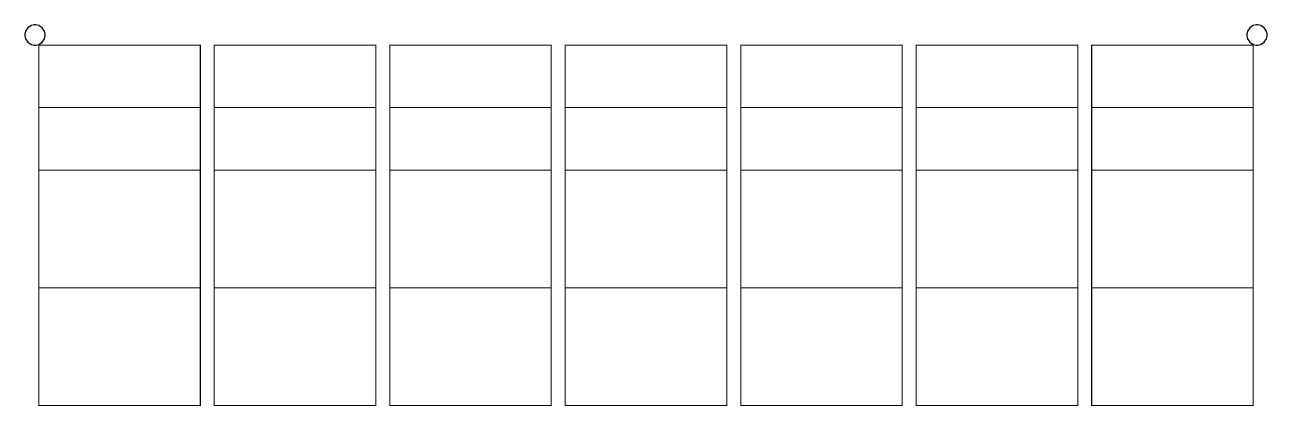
# Model space of a CAD drawing. Extents: x 0 to 8.5, y 0 to 11.
# Drawn here: x 0 to 8.5, y 8.39 to 11 of the extents above; entities outside this region: 8.
import ezdxf

# ---------------------------------------------------------------- set-up
doc = ezdxf.new("R2010")
doc.units = 0
doc.layers.get('0').update_dxf_attribs({"linetype": 'CONTINUOUS'})

msp = doc.modelspace()

# ---------------------------------------------------------------- linework, layer by layer
at = {"color": 0}
for points in [[(0.1389, 10.9306), (0.1389, 10.9373), (0.1334, 10.9576), (0.1185, 10.9797), (0.0965, 10.9946), (0.0762, 11), (0.0694, 11), (0.0627, 11), (0.0424, 10.9946), (0.0203, 10.9797), (0.0054, 10.9576), (0, 10.9373), (0, 10.9306), (0, 10.9238), (0.0054, 10.9035), (0.0203, 10.8815), (0.0424, 10.8666), (0.0627, 10.8611), (0.0694, 10.8611), (0.0762, 10.8611), (0.0965, 10.8666), (0.1185, 10.8815), (0.1334, 10.9035), (0.1389, 10.9238), (0.1389, 10.9306)], [(0.1389, 10.9306), (0.1389, 10.9373), (0.1334, 10.9576), (0.1185, 10.9797), (0.0965, 10.9946), (0.0762, 11), (0.0694, 11), (0.0627, 11), (0.0424, 10.9946), (0.0203, 10.9797), (0.0054, 10.9576), (0, 10.9373), (0, 10.9306), (0, 10.9238), (0.0054, 10.9035), (0.0203, 10.8815), (0.0424, 10.8666), (0.0627, 10.8611), (0.0694, 10.8611), (0.0762, 10.8611), (0.0965, 10.8666), (0.1185, 10.8815), (0.1334, 10.9035), (0.1389, 10.9238), (0.1389, 10.9306)], [(0.1389, 10.9306), (0.1389, 10.9373), (0.1334, 10.9576), (0.1185, 10.9797), (0.0965, 10.9946), (0.0762, 11), (0.0694, 11), (0.0627, 11), (0.0424, 10.9946), (0.0203, 10.9797), (0.0054, 10.9576), (0, 10.9373), (0, 10.9306), (0, 10.9238), (0.0054, 10.9035), (0.0203, 10.8815), (0.0424, 10.8666), (0.0627, 10.8611), (0.0694, 10.8611), (0.0762, 10.8611), (0.0965, 10.8666), (0.1185, 10.8815), (0.1334, 10.9035), (0.1389, 10.9238), (0.1389, 10.9306)], [(0.1389, 10.9306), (0.1389, 10.9373), (0.1334, 10.9576), (0.1185, 10.9797), (0.0965, 10.9946), (0.0762, 11), (0.0694, 11), (0.0627, 11), (0.0424, 10.9946), (0.0203, 10.9797), (0.0054, 10.9576), (0, 10.9373), (0, 10.9306), (0, 10.9238), (0.0054, 10.9035), (0.0203, 10.8815), (0.0424, 10.8666), (0.0627, 10.8611), (0.0694, 10.8611), (0.0762, 10.8611), (0.0965, 10.8666), (0.1185, 10.8815), (0.1334, 10.9035), (0.1389, 10.9238), (0.1389, 10.9306)], [(8.5, 10.9306), (8.5, 10.9373), (8.4945, 10.9576), (8.4796, 10.9797), (8.4576, 10.9946), (8.4373, 11), (8.4306, 11), (8.4238, 11), (8.4035, 10.9946), (8.3814, 10.9797), (8.3665, 10.9576), (8.3611, 10.9373), (8.3611, 10.9306), (8.3611, 10.9238), (8.3665, 10.9035), (8.3814, 10.8815), (8.4035, 10.8666), (8.4238, 10.8611), (8.4306, 10.8611), (8.4373, 10.8611), (8.4576, 10.8666), (8.4796, 10.8815), (8.4945, 10.9035), (8.5, 10.9238), (8.5, 10.9306)], [(8.5, 10.9306), (8.5, 10.9373), (8.4945, 10.9576), (8.4796, 10.9797), (8.4576, 10.9946), (8.4373, 11), (8.4306, 11), (8.4238, 11), (8.4035, 10.9946), (8.3814, 10.9797), (8.3665, 10.9576), (8.3611, 10.9373), (8.3611, 10.9306), (8.3611, 10.9238), (8.3665, 10.9035), (8.3814, 10.8815), (8.4035, 10.8666), (8.4238, 10.8611), (8.4306, 10.8611), (8.4373, 10.8611), (8.4576, 10.8666), (8.4796, 10.8815), (8.4945, 10.9035), (8.5, 10.9238), (8.5, 10.9306)], [(8.5, 10.9306), (8.5, 10.9373), (8.4945, 10.9576), (8.4796, 10.9797), (8.4576, 10.9946), (8.4373, 11), (8.4306, 11), (8.4238, 11), (8.4035, 10.9946), (8.3814, 10.9797), (8.3665, 10.9576), (8.3611, 10.9373), (8.3611, 10.9306), (8.3611, 10.9238), (8.3665, 10.9035), (8.3814, 10.8815), (8.4035, 10.8666), (8.4238, 10.8611), (8.4306, 10.8611), (8.4373, 10.8611), (8.4576, 10.8666), (8.4796, 10.8815), (8.4945, 10.9035), (8.5, 10.9238), (8.5, 10.9306)], [(8.5, 10.9306), (8.5, 10.9373), (8.4945, 10.9576), (8.4796, 10.9797), (8.4576, 10.9946), (8.4373, 11), (8.4306, 11), (8.4238, 11), (8.4035, 10.9946), (8.3814, 10.9797), (8.3665, 10.9576), (8.3611, 10.9373), (8.3611, 10.9306), (8.3611, 10.9238), (8.3665, 10.9035), (8.3814, 10.8815), (8.4035, 10.8666), (8.4238, 10.8611), (8.4306, 10.8611), (8.4373, 10.8611), (8.4576, 10.8666), (8.4796, 10.8815), (8.4945, 10.9035), (8.5, 10.9238), (8.5, 10.9306)], [(0.1389, 0.0694), (0.1389, 0.0762), (0.1334, 0.0965), (0.1185, 0.1186), (0.0965, 0.1335), (0.0762, 0.1389), (0.0694, 0.1389), (0.0627, 0.1389), (0.0424, 0.1335), (0.0203, 0.1186), (0.0054, 0.0965), (0, 0.0762), (0, 0.0694), (0, 0.0627), (0.0054, 0.0424), (0.0203, 0.0203), (0.0424, 0.0055), (0.0627, 0), (0.0694, 0), (0.0762, 0), (0.0965, 0.0055), (0.1185, 0.0203), (0.1334, 0.0424), (0.1389, 0.0627), (0.1389, 0.0694)], [(0.1389, 0.0694), (0.1389, 0.0762), (0.1334, 0.0965), (0.1185, 0.1186), (0.0965, 0.1335), (0.0762, 0.1389), (0.0694, 0.1389), (0.0627, 0.1389), (0.0424, 0.1335), (0.0203, 0.1186), (0.0054, 0.0965), (0, 0.0762), (0, 0.0694), (0, 0.0627), (0.0054, 0.0424), (0.0203, 0.0203), (0.0424, 0.0055), (0.0627, 0), (0.0694, 0), (0.0762, 0), (0.0965, 0.0055), (0.1185, 0.0203), (0.1334, 0.0424), (0.1389, 0.0627), (0.1389, 0.0694)], [(0.1389, 0.0694), (0.1389, 0.0762), (0.1334, 0.0965), (0.1185, 0.1186), (0.0965, 0.1335), (0.0762, 0.1389), (0.0694, 0.1389), (0.0627, 0.1389), (0.0424, 0.1335), (0.0203, 0.1186), (0.0054, 0.0965), (0, 0.0762), (0, 0.0694), (0, 0.0627), (0.0054, 0.0424), (0.0203, 0.0203), (0.0424, 0.0055), (0.0627, 0), (0.0694, 0), (0.0762, 0), (0.0965, 0.0055), (0.1185, 0.0203), (0.1334, 0.0424), (0.1389, 0.0627), (0.1389, 0.0694)], [(0.1389, 0.0694), (0.1389, 0.0762), (0.1334, 0.0965), (0.1185, 0.1186), (0.0965, 0.1335), (0.0762, 0.1389), (0.0694, 0.1389), (0.0627, 0.1389), (0.0424, 0.1335), (0.0203, 0.1186), (0.0054, 0.0965), (0, 0.0762), (0, 0.0694), (0, 0.0627), (0.0054, 0.0424), (0.0203, 0.0203), (0.0424, 0.0055), (0.0627, 0), (0.0694, 0), (0.0762, 0), (0.0965, 0.0055), (0.1185, 0.0203), (0.1334, 0.0424), (0.1389, 0.0627), (0.1389, 0.0694)], [(8.5, 0.0694), (8.5, 0.0762), (8.4945, 0.0965), (8.4796, 0.1186), (8.4576, 0.1335), (8.4373, 0.1389), (8.4306, 0.1389), (8.4238, 0.1389), (8.4035, 0.1335), (8.3814, 0.1186), (8.3665, 0.0965), (8.3611, 0.0762), (8.3611, 0.0694), (8.3611, 0.0627), (8.3665, 0.0424), (8.3814, 0.0203), (8.4035, 0.0055), (8.4238, 0), (8.4306, 0), (8.4373, 0), (8.4576, 0.0055), (8.4796, 0.0203), (8.4945, 0.0424), (8.5, 0.0627), (8.5, 0.0694)], [(8.5, 0.0694), (8.5, 0.0762), (8.4945, 0.0965), (8.4796, 0.1186), (8.4576, 0.1335), (8.4373, 0.1389), (8.4306, 0.1389), (8.4238, 0.1389), (8.4035, 0.1335), (8.3814, 0.1186), (8.3665, 0.0965), (8.3611, 0.0762), (8.3611, 0.0694), (8.3611, 0.0627), (8.3665, 0.0424), (8.3814, 0.0203), (8.4035, 0.0055), (8.4238, 0), (8.4306, 0), (8.4373, 0), (8.4576, 0.0055), (8.4796, 0.0203), (8.4945, 0.0424), (8.5, 0.0627), (8.5, 0.0694)], [(8.5, 0.0694), (8.5, 0.0762), (8.4945, 0.0965), (8.4796, 0.1186), (8.4576, 0.1335), (8.4373, 0.1389), (8.4306, 0.1389), (8.4238, 0.1389), (8.4035, 0.1335), (8.3814, 0.1186), (8.3665, 0.0965), (8.3611, 0.0762), (8.3611, 0.0694), (8.3611, 0.0627), (8.3665, 0.0424), (8.3814, 0.0203), (8.4035, 0.0055), (8.4238, 0), (8.4306, 0), (8.4373, 0), (8.4576, 0.0055), (8.4796, 0.0203), (8.4945, 0.0424), (8.5, 0.0627), (8.5, 0.0694)], [(8.5, 0.0694), (8.5, 0.0762), (8.4945, 0.0965), (8.4796, 0.1186), (8.4576, 0.1335), (8.4373, 0.1389), (8.4306, 0.1389), (8.4238, 0.1389), (8.4035, 0.1335), (8.3814, 0.1186), (8.3665, 0.0965), (8.3611, 0.0762), (8.3611, 0.0694), (8.3611, 0.0627), (8.3665, 0.0424), (8.3814, 0.0203), (8.4035, 0.0055), (8.4238, 0), (8.4306, 0), (8.4373, 0), (8.4576, 0.0055), (8.4796, 0.0203), (8.4945, 0.0424), (8.5, 0.0627), (8.5, 0.0694)]]:
    msp.add_lwpolyline(points, close=True, dxfattribs=at)
at = {"color": 7, "const_width": 0.00694}
for points in [[(0.0955, 10.4343), (1.2007, 10.4343), (1.2007, 10.8611), (0.0955, 10.8611), (0.0955, 10.4343)], [(1.2961, 10.4343), (2.4013, 10.4343), (2.4013, 10.8611), (1.2961, 10.8611), (1.2961, 10.4343)], [(2.4968, 10.4343), (3.6019, 10.4343), (3.6019, 10.8611), (2.4968, 10.8611), (2.4968, 10.4343)], [(3.6975, 10.4343), (4.8026, 10.4343), (4.8026, 10.8611), (3.6975, 10.8611), (3.6975, 10.4343)], [(4.8981, 10.4343), (6.0032, 10.4343), (6.0032, 10.8611), (4.8981, 10.8611), (4.8981, 10.4343)], [(6.0987, 10.4343), (7.2039, 10.4343), (7.2039, 10.8611), (6.0987, 10.8611), (6.0987, 10.4343)], [(7.2993, 10.4343), (8.4045, 10.4343), (8.4045, 10.8611), (7.2993, 10.8611), (7.2993, 10.4343)], [(0.0955, 10.0075), (1.2007, 10.0075), (1.2007, 10.4343), (0.0955, 10.4343), (0.0955, 10.0075)], [(1.2961, 10.0075), (2.4013, 10.0075), (2.4013, 10.4343), (1.2961, 10.4343), (1.2961, 10.0075)], [(2.4968, 10.0075), (3.6019, 10.0075), (3.6019, 10.4343), (2.4968, 10.4343), (2.4968, 10.0075)], [(3.6975, 10.0075), (4.8026, 10.0075), (4.8026, 10.4343), (3.6975, 10.4343), (3.6975, 10.0075)], [(4.8981, 10.0075), (6.0032, 10.0075), (6.0032, 10.4343), (4.8981, 10.4343), (4.8981, 10.0075)], [(6.0987, 10.0075), (7.2039, 10.0075), (7.2039, 10.4343), (6.0987, 10.4343), (6.0987, 10.0075)], [(7.2993, 10.0075), (8.4045, 10.0075), (8.4045, 10.4343), (7.2993, 10.4343), (7.2993, 10.0075)], [(0.0955, 9.2019), (1.2007, 9.2019), (1.2007, 10.0075), (0.0955, 10.0075), (0.0955, 9.2019)], [(1.2961, 9.2019), (2.4013, 9.2019), (2.4013, 10.0075), (1.2961, 10.0075), (1.2961, 9.2019)], [(2.4968, 9.2019), (3.6019, 9.2019), (3.6019, 10.0075), (2.4968, 10.0075), (2.4968, 9.2019)], [(3.6975, 9.2019), (4.8026, 9.2019), (4.8026, 10.0075), (3.6975, 10.0075), (3.6975, 9.2019)], [(4.8981, 9.2019), (6.0032, 9.2019), (6.0032, 10.0075), (4.8981, 10.0075), (4.8981, 9.2019)], [(6.0987, 9.2019), (7.2039, 9.2019), (7.2039, 10.0075), (6.0987, 10.0075), (6.0987, 9.2019)], [(7.2993, 9.2019), (8.4045, 9.2019), (8.4045, 10.0075), (7.2993, 10.0075), (7.2993, 9.2019)], [(0.0955, 8.3964), (1.2007, 8.3964), (1.2007, 9.2019), (0.0955, 9.2019), (0.0955, 8.3964)], [(1.2961, 8.3964), (2.4013, 8.3964), (2.4013, 9.2019), (1.2961, 9.2019), (1.2961, 8.3964)], [(2.4968, 8.3964), (3.6019, 8.3964), (3.6019, 9.2019), (2.4968, 9.2019), (2.4968, 8.3964)], [(3.6975, 8.3964), (4.8026, 8.3964), (4.8026, 9.2019), (3.6975, 9.2019), (3.6975, 8.3964)], [(4.8981, 8.3964), (6.0032, 8.3964), (6.0032, 9.2019), (4.8981, 9.2019), (4.8981, 8.3964)], [(6.0987, 8.3964), (7.2039, 8.3964), (7.2039, 9.2019), (6.0987, 9.2019), (6.0987, 8.3964)], [(7.2993, 8.3964), (8.4045, 8.3964), (8.4045, 9.2019), (7.2993, 9.2019), (7.2993, 8.3964)]]:
    msp.add_lwpolyline(points, close=True, dxfattribs=at)

doc.saveas('drawing.dxf')
